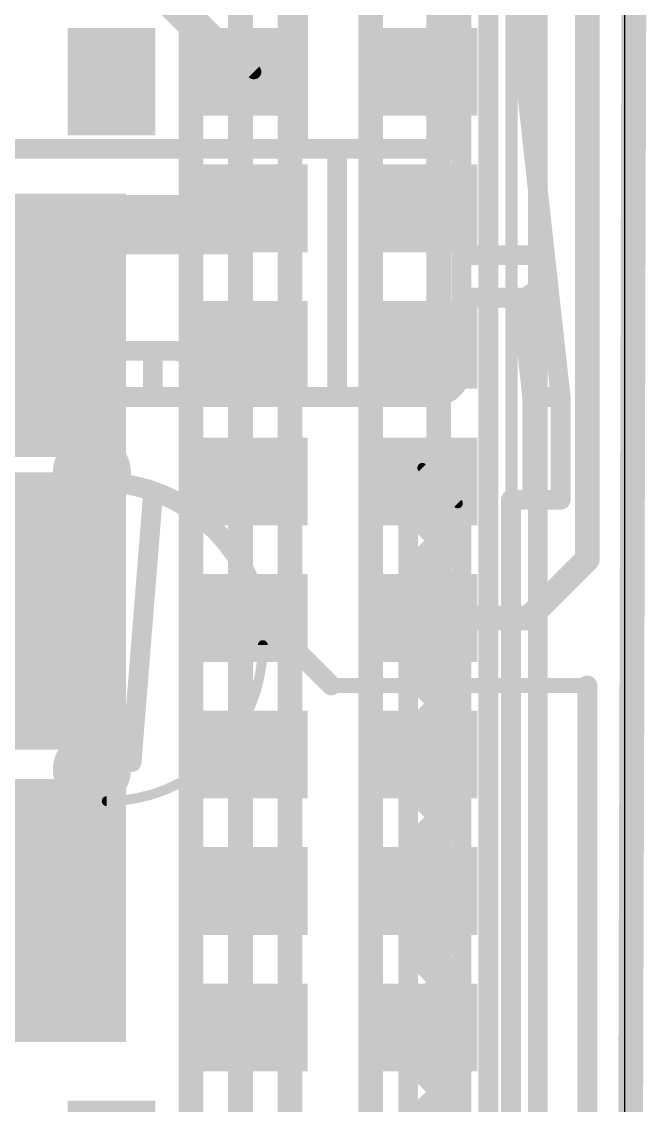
# Model space of a CAD drawing. Extents: x -0.3 to 32, y -0.4 to 44.5.
# Drawn here: x 25.57 to 32, y 21.96 to 33.07 of the extents above; entities that cross this region are included whole.
import ezdxf

# ---------------------------------------------------------------- set-up
doc = ezdxf.new("R2010")
doc.units = 0
for name, color, linetype in [('1', 12, 'CONTINUOUS'), ('16', 132, 'CONTINUOUS'), ('18', 110, 'CONTINUOUS'), ('20', 53, 'CONTINUOUS'), ('21', 40, 'CONTINUOUS'), ('22', 6, 'CONTINUOUS')]:
    doc.layers.add(name, color=color, linetype=linetype)

# ---------------------------------------------------------------- blocks, each defined once
blk = doc.blocks.new('RECT')
blk.add_solid([(-0.5, -0.5), (0.5, -0.5), (-0.5, 0.5), (0.5, 0.5)])
blk = doc.blocks.new('ROUNDV')
at = {"const_width": 0.5}
blk.add_lwpolyline([(0, -0.25, 1), (0, 0.25, 1), (0, -0.25)], format="xyb", dxfattribs=at)

msp = doc.modelspace()

# ---------------------------------------------------------------- linework, layer by layer
at = {"layer": '1'}
for points, const_width in [([(31.75, -0.254), (31.877, 44.323)], 0.254), ([(31.369, 27.559), (31.369, 37.465)], 0.254), ([(27.95, 32.556), (27.178, 33.328)], 0.1524), ([(27.95, 31.156), (27.782, 30.988)], 0.6096), ([(27.782, 30.988), (26.162, 30.988)], 0.6096), ([(26.162, 30.988), (26.162, 29.956)], 0.254), ([(26.162, 29.956), (25.49, 29.956)], 0.254), ([(30.766, 26.956), (31.369, 27.559)], 0.254), ([(28.0516, 26.956), (27.95, 26.956)], 0.2032), ([(28.744, 26.2636), (28.0516, 26.956)], 0.2032), ([(29.69, 26.956), (30.766, 26.956)], 0.254), ([(28.744, 26.2636), (31.369, 26.2636)], 0.1524), ([(31.369, 26.2636), (31.369, 14.224)], 0.2032), ([(25.09, 23.556), (25.49, 23.956)], 0.8128)]:
    msp.add_lwpolyline(points, dxfattribs=dict(at, const_width=const_width))
for points, const_width in [([(27.9231, 32.5291, 1), (27.9769, 32.5829)], 0.0762), ([(28.0578, 31.0482, 1), (27.8422, 31.2638)], 0.3048), ([(26.162, 31.1404, 1), (26.162, 30.8356)], 0.3048), ([(27.6742, 31.0958, 1), (27.8898, 30.8802)], 0.3048), ([(27.782, 30.8356, 1), (27.782, 31.1404)], 0.3048), ([(26.2255, 30.988, 1), (26.0985, 30.988)], 0.127), ([(26.0985, 29.956, 1), (26.2255, 29.956)], 0.127), ([(26.162, 29.8925, 1), (26.162, 30.0195)], 0.127), ([(31.4139, 27.5141, 1), (31.3241, 27.6039)], 0.127), ([(31.3055, 27.559, 1), (31.4325, 27.559)], 0.127), ([(27.95, 27.0068, 1), (27.95, 26.9052)], 0.1016), ([(28.0875, 26.9919, 1), (28.0157, 26.9201)], 0.1016), ([(28.0516, 26.9052, 1), (28.0516, 27.0068)], 0.1016), ([(29.69, 27.0195, 1), (29.69, 26.8925)], 0.127), ([(30.7211, 27.0009, 1), (30.8109, 26.9111)], 0.127), ([(30.766, 26.8925, 1), (30.766, 27.0195)], 0.127), ([(28.7081, 26.2277, 1), (28.7799, 26.2995)], 0.1016), ([(28.744, 26.3017, 1), (28.744, 26.2255)], 0.0762), ([(31.4198, 26.2636, 1), (31.3182, 26.2636)], 0.1016), ([(31.369, 26.2255, 1), (31.369, 26.3017)], 0.0762), ([(25.6337, 23.8123, 1), (25.3463, 24.0997)], 0.4064)]:
    msp.add_lwpolyline(points, format="xyb", dxfattribs=dict(at, const_width=const_width))
at = {"layer": '16'}
for points, const_width in [([(31.75, 0), (31.877, 44.323)], 0.254), ([(30.861, 14.605), (30.861, 35.052)], 0.2032), ([(30.353, 34.417), (30.353, 16.129)], 0.2032), ([(29.845, 17.145), (29.845, 34.29)], 0.254), ([(26.416, 33.909), (27.305, 33.02)], 0.254), ([(29.1465, 33.9725), (29.1465, 17.2085)], 0.254), ([(28.321, 33.783), (28.321, 19.177)], 0.254), ([(27.813, 33.401), (27.813, 19.558)], 0.254), ([(27.305, 33.02), (27.305, 19.939)], 0.254)]:
    msp.add_lwpolyline(points, dxfattribs=dict(at, const_width=const_width))
at = {"layer": '16', "const_width": 0.127}
for points in [[(27.3685, 33.02, 1), (27.2415, 33.02)], [(27.2601, 32.9751, 1), (27.3499, 33.0649)]]:
    msp.add_lwpolyline(points, format="xyb", dxfattribs=at)
at = {"layer": '20'}
msp.add_line((31.75, 41.91), (31.75, 2.54), dxfattribs=at)
at = {"layer": '21', "const_width": 0.127}
msp.add_lwpolyline([(30.59, 34.956), (30.59, 18.956)], dxfattribs=at)
at = {"layer": '22'}
for points, const_width in [([(30.0041, 36.1288), (30.0041, 31.7665)], 0.2032), ([(28.4045, 36.0925), (28.4045, 31.8028)], 0.2032), ([(30.0768, 29.5126), (30.0768, 34.0204)], 0.2032), ([(30.6584, 33.1843), (31.0947, 29.2218)], 0.2032), ([(30.0041, 31.7665), (14.9539, 31.7665)], 0.2032), ([(28.8044, 31.7301), (28.8044, 29.2581)], 0.2032), ([(30.1131, 30.6759), (30.8765, 30.6759)], 0.2032), ([(30.7311, 30.2397), (30.9492, 30.3851)], 0.2032), ([(30.1131, 30.2397), (30.7311, 30.2397)], 0.2032), ([(30.6948, 30.2033), (30.8038, 29.2218)], 0.2032), ([(25.6781, 29.6944), (27.1321, 29.6944)], 0.2032), ([(25.8235, 29.658), (25.8235, 29.2581)], 0.2032), ([(26.9141, 29.658), (26.9141, 29.2581)], 0.2032), ([(27.3503, 29.2581), (27.3503, 29.4762)], 0.2032), ([(15.0993, 29.2218), (29.786, 29.2218)], 0.2032), ([(30.8038, 29.2218), (31.0583, 29.2218)], 0.2032), ([(30.8038, 29.2218), (30.8038, 28.2039)], 0.2032), ([(31.0947, 29.2218), (31.0947, 28.1675)], 0.2032), ([(29.5315, 28.5311), (29.5315, 15.0441)], 0.2032), ([(30.0768, 28.5311), (29.5315, 28.5311)], 0.2032), ([(29.5678, 28.0221), (30.0404, 28.4947)], 0.2032), ([(30.0768, 25.2957), (30.0768, 28.5311)], 0.2032), ([(25.4236, 28.3493), (26.3688, 28.3493)], 0.2032), ([(30.0404, 28.1312), (29.6769, 28.4947)], 0.1016), ([(25.8598, 28.313), (26.0779, 25.4774)], 0.2032), ([(26.6959, 25.4774), (26.9141, 28.2039)], 0.2032), ([(31.0947, 28.1675), (30.5857, 28.1675)], 0.2032), ([(30.5857, 28.1675), (30.5857, 13.6627)], 0.2032), ([(30.0404, 27.5495), (29.5678, 28.0221)], 0.2032), ([(27.3139, 27.9858), (27.3139, 25.3684)], 0.2032), ([(29.5678, 27.4768), (30.0404, 27.9494)], 0.2032), ([(30.0404, 27.0042), (29.5678, 27.4768)], 0.2032), ([(29.5678, 26.8952), (30.0404, 27.3678)], 0.2032), ([(30.0404, 26.4226), (29.5678, 26.8952)], 0.2032), ([(29.5678, 26.3499), (30.0404, 26.8225)], 0.2032), ([(30.0404, 25.8773), (29.5678, 26.3499)], 0.2032), ([(29.5678, 25.8046), (30.0404, 26.2772)], 0.2032), ([(29.5679, 25.8046), (29.5678, 25.8046)], 0.2032), ([(30.0768, 25.2957), (29.5679, 25.8046)], 0.2032), ([(29.5678, 25.1866), (30.0404, 25.6592)], 0.2032), ([(26.0779, 25.4774), (26.6959, 25.4774)], 0.2032), ([(30.0768, 14.9714), (30.0768, 25.2957)], 0.2032), ([(30.0404, 24.714), (29.5678, 25.1866)], 0.2032), ([(26.4414, 25.0775), (21.3158, 25.0775)], 0.2032), ([(29.5678, 24.6413), (30.0404, 25.1139)], 0.2032), ([(30.0404, 24.1687), (29.5678, 24.6413)], 0.2032), ([(29.5678, 24.0596), (30.0404, 24.5322)], 0.2032), ([(29.5679, 24.0596), (29.5678, 24.0596)], 0.2032), ([(30.0404, 23.5871), (29.5679, 24.0596)], 0.2032), ([(29.5678, 23.5144), (30.0403, 23.9869)], 0.2032), ([(30.0403, 23.9869), (30.0404, 23.9869)], 0.2032), ([(30.0404, 23.0418), (29.5678, 23.5144)], 0.2032), ([(29.5678, 22.9327), (30.0404, 23.4053)], 0.2032), ([(30.0404, 22.4601), (29.5678, 22.9327)], 0.2032), ([(29.5678, 22.3874), (30.0404, 22.86)], 0.2032), ([(30.0404, 21.9148), (29.5678, 22.3874)], 0.2032), ([(29.5678, 21.8058), (30.0404, 22.2784)], 0.2032)]:
    msp.add_lwpolyline(points, dxfattribs=dict(at, const_width=const_width))
for points, const_width in [([(28.3537, 31.8028, 1), (28.4553, 31.8028)], 0.1016), ([(28.8552, 31.7301, 1), (28.7536, 31.7301)], 0.1016), ([(29.9533, 31.7665, 1), (30.0549, 31.7665)], 0.1016), ([(30.0041, 31.7157, 1), (30.0041, 31.8173)], 0.1016), ([(30.1131, 30.7267, 1), (30.1131, 30.6251)], 0.1016), ([(30.8765, 30.6251, 1), (30.8765, 30.7267)], 0.1016), ([(30.9774, 30.3428, 1), (30.921, 30.4274)], 0.1016), ([(30.1131, 30.2905, 1), (30.1131, 30.1889)], 0.1016), ([(30.7311, 30.1889, 1), (30.7311, 30.2905)], 0.1016), ([(30.7453, 30.2089, 1), (30.6443, 30.1977)], 0.1016), ([(30.7029, 30.282, 1), (30.7593, 30.1974)], 0.1016), ([(25.6781, 29.6944, 0.4142), (25.4599, 29.4762)], 0.2032), ([(25.6781, 29.7452, 1), (25.6781, 29.6436)], 0.1016), ([(25.6781, 29.6436, 1), (25.6781, 29.7452)], 0.1016), ([(27.3503, 29.4762, 0.4142), (27.1321, 29.6944)], 0.2032), ([(27.1321, 29.7452, 1), (27.1321, 29.6436)], 0.1016), ([(27.1321, 29.6436, 1), (27.1321, 29.7452)], 0.1016), ([(25.8743, 29.658, 1), (25.7727, 29.658)], 0.1016), ([(26.9649, 29.658, 1), (26.8633, 29.658)], 0.1016), ([(27.4011, 29.4762, 1), (27.2995, 29.4762)], 0.1016), ([(29.786, 29.2218, 0.4142), (30.0768, 29.5126)], 0.2032), ([(30.1276, 29.5126, 1), (30.026, 29.5126)], 0.1016), ([(30.026, 29.5126, 1), (30.1276, 29.5126)], 0.1016), ([(27.2995, 29.4762, 1), (27.4011, 29.4762)], 0.1016), ([(25.7727, 29.2581, 1), (25.8743, 29.2581)], 0.1016), ([(26.8633, 29.2581, 1), (26.9649, 29.2581)], 0.1016), ([(27.2995, 29.2581, 1), (27.4011, 29.2581)], 0.1016), ([(28.7536, 29.2581, 1), (28.8552, 29.2581)], 0.1016), ([(29.786, 29.2726, 1), (29.786, 29.171)], 0.1016), ([(29.786, 29.171, 1), (29.786, 29.2726)], 0.1016), ([(30.8038, 29.2726, 1), (30.8038, 29.171)], 0.1016), ([(30.8546, 29.2218, 1), (30.753, 29.2218)], 0.1016), ([(30.7533, 29.2162, 1), (30.8543, 29.2274)], 0.1016), ([(31.1455, 29.2218, 1), (31.0439, 29.2218)], 0.1016), ([(31.0442, 29.2162, 1), (31.1452, 29.2274)], 0.1016), ([(31.0583, 29.171, 1), (31.0583, 29.2726)], 0.1016), ([(29.5823, 28.5311, 1), (29.4807, 28.5311)], 0.1016), ([(29.5315, 28.5819, 1), (29.5315, 28.4803)], 0.1016), ([(30.0763, 28.4588, 1), (30.0045, 28.5306)], 0.1016), ([(30.1276, 28.5311, 1), (30.026, 28.5311)], 0.1016), ([(30.0768, 28.4803, 1), (30.0768, 28.5819)], 0.1016), ([(28.041, 26.6771, 0.4142), (26.3688, 28.3493)], 0.2032), ([(26.3688, 28.4001, 1), (26.3688, 28.2985)], 0.1016), ([(26.3688, 28.2985, 1), (26.3688, 28.4001)], 0.1016), ([(29.6949, 28.5127, 1), (29.6589, 28.4767)], 0.0508), ([(25.9105, 28.3169, 1), (25.8091, 28.3091)], 0.1016), ([(26.9647, 28.1998, 1), (26.8635, 28.208)], 0.1016), ([(30.5857, 28.2183, 1), (30.5857, 28.1167)], 0.1016), ([(30.6365, 28.1675, 1), (30.5349, 28.1675)], 0.1016), ([(30.753, 28.2039, 1), (30.8546, 28.2039)], 0.1016), ([(31.0947, 28.1167, 1), (31.0947, 28.2183)], 0.1016), ([(29.6037, 28.058, 1), (29.5319, 27.9862)], 0.1016), ([(30.0224, 28.1132, 1), (30.0584, 28.1492)], 0.0508), ([(31.0439, 28.1675, 1), (31.1455, 28.1675)], 0.1016), ([(27.3647, 27.9858, 1), (27.2631, 27.9858)], 0.1016), ([(29.5319, 28.058, 1), (29.6037, 27.9862)], 0.1016), ([(30.0763, 27.9135, 1), (30.0045, 27.9853)], 0.1016), ([(29.6037, 27.5127, 1), (29.5319, 27.4409)], 0.1016), ([(29.5319, 27.5127, 1), (29.6037, 27.4409)], 0.1016), ([(30.0045, 27.5136, 1), (30.0763, 27.5854)], 0.1016), ([(30.0763, 27.3319, 1), (30.0045, 27.4037)], 0.1016), ([(30.0045, 26.9683, 1), (30.0763, 27.0401)], 0.1016), ([(29.6037, 26.9311, 1), (29.5319, 26.8593)], 0.1016), ([(29.5319, 26.9311, 1), (29.6037, 26.8593)], 0.1016), ([(30.0763, 26.7866, 1), (30.0045, 26.8584)], 0.1016), ([(26.4414, 25.0775, 0.4142), (28.041, 26.6771)], 0.1016), ([(27.9902, 26.6771, 1), (28.0918, 26.6771)], 0.1016), ([(28.0664, 26.6771, 1), (28.0156, 26.6771)], 0.0508), ([(29.6037, 26.3858, 1), (29.5319, 26.314)], 0.1016), ([(30.0045, 26.3867, 1), (30.0763, 26.4585)], 0.1016), ([(29.5319, 26.3858, 1), (29.6037, 26.314)], 0.1016), ([(30.0763, 26.2413, 1), (30.0045, 26.3131)], 0.1016), ([(29.5678, 25.8554, 1), (29.5678, 25.7538)], 0.1016), ([(29.5319, 25.8405, 1), (29.6037, 25.7687)], 0.1016), ([(29.6038, 25.8405, 1), (29.532, 25.7687)], 0.1016), ([(29.5679, 25.7538, 1), (29.5679, 25.8554)], 0.1016), ([(30.0045, 25.8414, 1), (30.0763, 25.9132)], 0.1016), ([(30.0763, 25.6233, 1), (30.0045, 25.6951)], 0.1016), ([(26.0779, 25.5282, 1), (26.0779, 25.4266)], 0.1016), ([(26.6959, 25.4266, 1), (26.6959, 25.5282)], 0.1016), ([(26.0272, 25.4735, 1), (26.1286, 25.4813)], 0.1016), ([(26.6453, 25.4815, 1), (26.7465, 25.4733)], 0.1016), ([(27.2631, 25.3684, 1), (27.3647, 25.3684)], 0.1016), ([(30.1276, 25.2957, 1), (30.026, 25.2957)], 0.1016), ([(30.026, 25.2957, 1), (30.1276, 25.2957)], 0.1016), ([(30.0409, 25.2598, 1), (30.1127, 25.3316)], 0.1016), ([(29.6037, 25.2225, 1), (29.5319, 25.1507)], 0.1016), ([(29.5319, 25.2225, 1), (29.6037, 25.1507)], 0.1016), ([(26.4414, 25.0267, 1), (26.4414, 25.1283)], 0.1016), ([(26.4414, 25.1029, 1), (26.4414, 25.0521)], 0.0508), ([(30.0763, 25.078, 1), (30.0045, 25.1498)], 0.1016), ([(30.0045, 24.6781, 1), (30.0763, 24.7499)], 0.1016), ([(29.6037, 24.6772, 1), (29.5319, 24.6054)], 0.1016), ([(29.5319, 24.6772, 1), (29.6037, 24.6054)], 0.1016), ([(30.0763, 24.4963, 1), (30.0045, 24.5681)], 0.1016), ([(30.0045, 24.1328, 1), (30.0763, 24.2046)], 0.1016), ([(29.5678, 24.1104, 1), (29.5678, 24.0088)], 0.1016), ([(29.5319, 24.0955, 1), (29.6037, 24.0237)], 0.1016), ([(29.6038, 24.0955, 1), (29.532, 24.0237)], 0.1016), ([(29.5679, 24.0088, 1), (29.5679, 24.1104)], 0.1016), ([(30.0403, 24.0377, 1), (30.0403, 23.9361)], 0.1016), ([(30.0762, 23.951, 1), (30.0044, 24.0228)], 0.1016), ([(30.0404, 23.9361, 1), (30.0404, 24.0377)], 0.1016), ([(30.0045, 23.5512, 1), (30.0763, 23.623)], 0.1016), ([(29.6037, 23.5503, 1), (29.5319, 23.4785)], 0.1016), ([(29.5319, 23.5503, 1), (29.6037, 23.4785)], 0.1016), ([(30.0763, 23.3694, 1), (30.0045, 23.4412)], 0.1016), ([(30.0045, 23.0059, 1), (30.0763, 23.0777)], 0.1016), ([(29.6037, 22.9686, 1), (29.5319, 22.8968)], 0.1016), ([(29.5319, 22.9686, 1), (29.6037, 22.8968)], 0.1016), ([(30.0763, 22.8241, 1), (30.0045, 22.8959)], 0.1016), ([(29.6037, 22.4233, 1), (29.5319, 22.3515)], 0.1016), ([(29.5319, 22.4233, 1), (29.6037, 22.3515)], 0.1016), ([(30.0045, 22.4242, 1), (30.0763, 22.496)], 0.1016), ([(30.0763, 22.2425, 1), (30.0045, 22.3143)], 0.1016), ([(30.0045, 21.8789, 1), (30.0763, 21.9507)], 0.1016)]:
    msp.add_lwpolyline(points, format="xyb", dxfattribs=dict(at, const_width=const_width))

# ---------------------------------------------------------------- block references
at = {"layer": '1', "xscale": 0.9, "yscale": 1.1}
for p, rotation in [((26.49, 32.456), 180), ((27.95, 32.556), 90), ((29.69, 32.556), 90), ((27.95, 31.156), 90), ((29.69, 31.156), 90), ((27.95, 29.756), 90), ((29.69, 29.756), 90), ((27.95, 28.356), 90), ((29.69, 28.356), 90), ((27.95, 26.956), 90), ((29.69, 26.956), 90), ((27.95, 25.556), 90), ((29.69, 25.556), 90), ((27.95, 24.156), 90), ((29.69, 24.156), 90), ((27.95, 22.756), 90), ((29.69, 22.756), 90), ((26.49, 21.456), 180)]:
    msp.add_blockref('RECT', p, dxfattribs=dict(at, rotation=rotation))
at = {"layer": '1', "xscale": 2.3, "yscale": 2.7}
for p in [(25.49, 29.956), (25.49, 26.956), (25.49, 23.956)]:
    msp.add_blockref('RECT', p, dxfattribs=at)
at = {"layer": '18', "xscale": 0.8001, "yscale": 0.8001}
for p in [(26.289, 28.448), (26.289, 28.448), (26.289, 25.4), (26.289, 25.4)]:
    msp.add_blockref('ROUNDV', p, dxfattribs=at)

doc.saveas('drawing.dxf')
